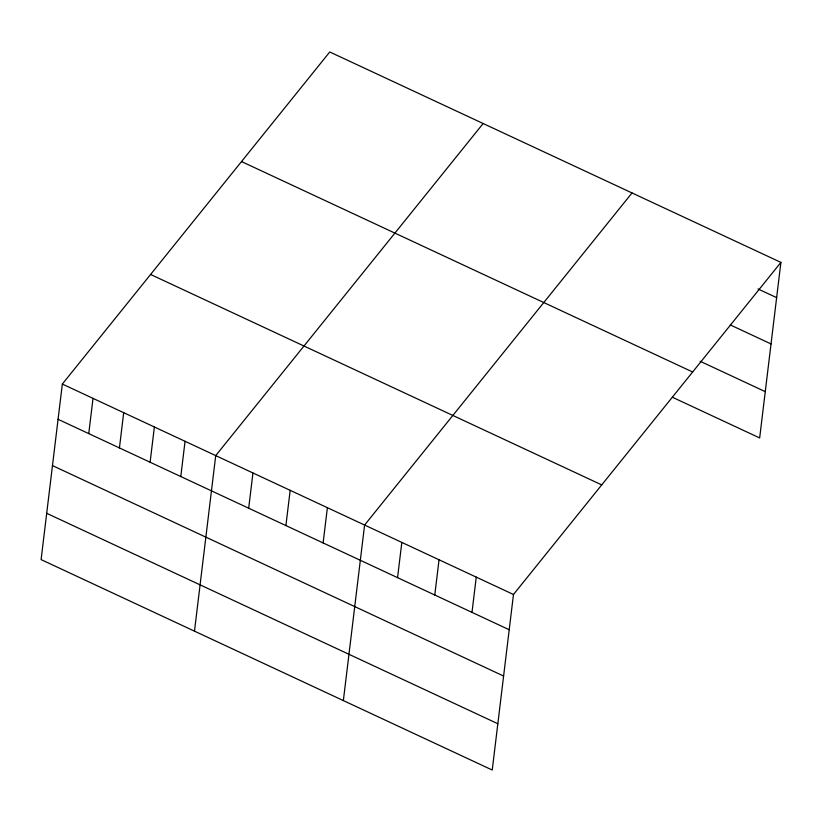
<?xml version="1.0" encoding="UTF-8"?>
<svg xmlns="http://www.w3.org/2000/svg" width="822" height="822" viewBox="0 0 822 822"><rect width="100%" height="100%" fill="white"/><g stroke="black" fill="none" stroke-linecap="round" stroke-linejoin="round"><path stroke-width="1.23" d="M62.338 384.059L41.1 559.607L492.234 770.029L513.473 594.491L780.9 262.393L329.766 51.971L62.338 384.059L513.473 594.491M88.755 433.615L93.02 398.372M119.437 447.918L123.701 412.675M150.107 462.231L154.372 426.988M180.789 476.534L185.053 441.301M194.485 631.152L215.724 455.604L483.151 123.516M248.686 508.212L252.95 472.969M285.902 525.566L290.166 490.323M323.118 542.931L327.382 507.688M343.36 700.591L364.598 525.053L632.026 192.954M397.56 577.65L401.824 542.407M434.776 595.015L439.04 559.772M471.992 612.369L476.257 577.126M780.9 262.393L759.662 437.941L672.427 397.252M758.028 288.954L776.636 297.636M730.326 324.947L771.036 343.935M700.128 361.259L765.261 391.642M241.514 161.554L692.648 371.986M150.59 274.466L601.725 484.898M58.074 419.302L509.208 629.734M52.474 465.601L503.609 676.033M46.7 513.308L497.834 723.73"/></g></svg>
